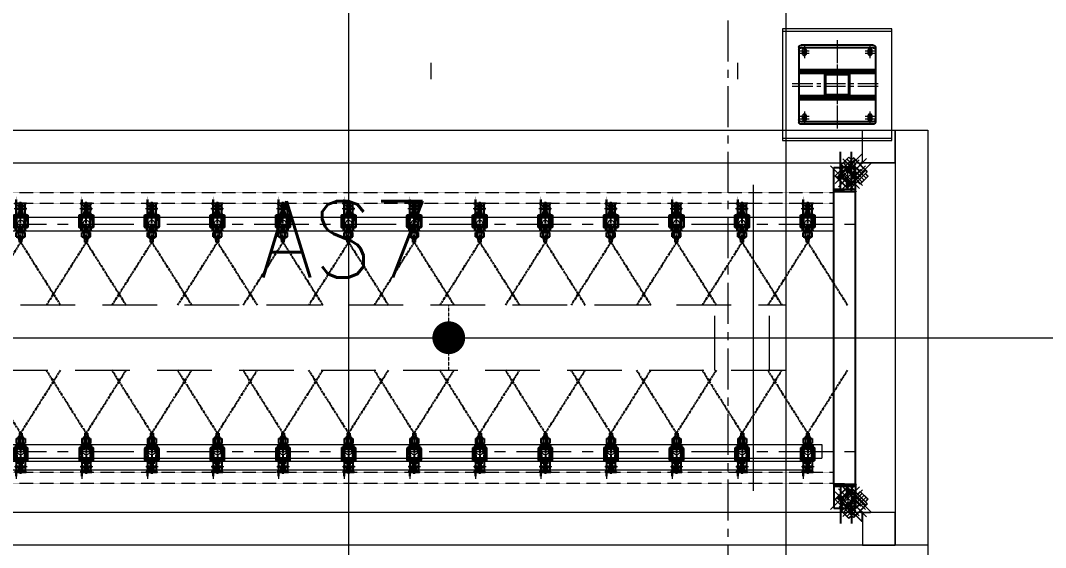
# Model space of a CAD drawing. Header units: inches. Extents: x 702888 to 852715, y 9845 to 271320.
# Drawn here: x 739328 to 744016, y 248924 to 251336 of the extents above; entities that cross this region are included whole.
import ezdxf

# ---------------------------------------------------------------- set-up
doc = ezdxf.new("R2010")
doc.units = ezdxf.units.IN
doc.header["$MEASUREMENT"] = 0
for name, pattern in [('CENTER', [2, 1.25, -0.25, 0.25, -0.25]), ('CENTER2', [1.125, 0.75, -0.125, 0.125, -0.125]), ('CENTERX2', [4, 2.5, -0.5, 0.5, -0.5]), ('DASHED2', [0.375, 0.25, -0.125]), ('DASHEDX2', [1.5, 1, -0.5]), ('HIDDEN', [9.525, 6.35, -3.175]), ('HIDDEN2', [0.1875, 0.125, -0.0625]), ('PHANTOM', [2.5, 1.25, -0.25, 0.25, -0.25, 0.25, -0.25]), ('PHANTOM2', [31.75, 15.875, -3.175, 3.175, -3.175, 3.175, -3.175])]:
    doc.linetypes.add(name, pattern=pattern)
doc.layers.get('0').update_dxf_attribs({"lineweight": 5})
for name, color, linetype in [('6nb', 230, 'Continuous'), ('Nozzle', 7, 'Continuous'), ('p5', 2, 'Continuous'), ('Riser Support', 7, 'Continuous'), ('stru pipe', 120, 'Continuous')]:
    doc.layers.add(name, color=color, linetype=linetype)
for name, color, linetype, lineweight in [('chain', 2, 'Continuous', 5), ('cl', 6, 'CENTER', 5), ('p7', 253, 'Continuous', 5)]:
    doc.layers.add(name, color=color, linetype=linetype, lineweight=lineweight)
doc.styles.add('ROMANS', font='romans.shx', dxfattribs={"width": 0.9})

# ---------------------------------------------------------------- blocks, each defined once
blk = doc.blocks.new('A$C67DF10EB')
blk.add_lwpolyline([(-44.2, -101), (-44.2, 399), (455.8, 399), (455.8, -101)], close=True)
at = {"layer": 'cl', "color": 1, "linetype": 'CENTER', "ltscale": 75}
for p, q in [((205.8, -50), (205.8, 347.9)), ((0, 149), (411.7, 149))]:
    blk.add_line(p, q, dxfattribs=at)
at = {"layer": 'cl', "color": 1, "linetype": 'CENTER', "ltscale": 100}
for p, q in [((33.7, 299), (78, 299)), ((55.8, 276.8), (55.8, 321.1)), ((333.7, 299), (378, 299)), ((355.8, 276.8), (355.8, 321.1)), ((55.8, -23.2), (55.8, 21.1)), ((355.8, -23.2), (355.8, 21.1)), ((33.7, -1), (78, -1)), ((333.7, -1), (378, -1))]:
    blk.add_line(p, q, dxfattribs=at)
at = {"layer": 'p5', "linetype": 'Continuous'}
for p, q in [((30.8, -16), (30.8, 314)), ((370.8, 324), (40.8, 324)), ((380.8, -16), (380.8, 314)), ((380.8, 211.7), (30.8, 211.7)), ((380.8, 205.7), (30.8, 205.7)), ((380.8, 92.2), (30.8, 92.2)), ((380.8, 86.2), (30.8, 86.2)), ((370.8, -26), (40.8, -26))]:
    blk.add_line(p, q, dxfattribs=at)
for points in [[(262.6, 102.2), (262.6, 195.7, 0.414214), (252.6, 205.7), (159.1, 205.7, 0.414214), (149.1, 195.7), (149.1, 102.2, 0.414214), (159.1, 92.2), (252.6, 92.2, 0.414214)], [(257.8, 102), (257.8, 195.9, 0.414214), (252.8, 200.9), (158.9, 200.9, 0.414214), (153.9, 195.9), (153.9, 102, 0.414214), (158.9, 97), (252.8, 97, 0.414214)]]:
    blk.add_lwpolyline(points, format="xyb", close=True, dxfattribs=at)
for centre in [(55.8, 299), (355.8, 299), (55.8, -1), (355.8, -1)]:
    blk.add_circle(centre, 9, dxfattribs=at)
for centre, start, end in [((40.8, 314), 90, 180), ((370.8, 314), 0, 90), ((40.8, -16), 180, 270), ((370.8, -16), 270, 0)]:
    blk.add_arc(centre, 10, start, end, dxfattribs=at)
blk = doc.blocks.new('A$C4D81176E')
at = {"layer": 'Nozzle', "color": 2, "linetype": 'PHANTOM2', "ltscale": 0.5}
for q in [(361.3, 4.7), (361.3, -359.7)]:
    blk.add_line((73, -177.5), q, dxfattribs=at)
at = {"layer": 'Nozzle', "color": 1, "linetype": 'CENTER2', "ltscale": 0.25}
blk.add_line((73, -177.5), (-46.9, -177.5), dxfattribs=at)
at = {"layer": 'Nozzle', "color": 2}
for p, q in [((-43.9, -160.2), (-44, -160.6)), ((-44, -160.6), (-44, -161)), ((-44, -194), (-44, -161)), ((-43.8, -159.8), (-43.9, -160.2)), ((-43.6, -159.4), (-43.8, -159.8)), ((-43.4, -159), (-43.6, -159.4)), ((-43.1, -158.7), (-43.4, -159)), ((-42.8, -158.4), (-43.1, -158.7)), ((-42.5, -158.1), (-42.8, -158.4)), ((-42.1, -157.9), (-42.5, -158.1)), ((-41.8, -157.7), (-42.1, -157.9)), ((-41.9, -160.5), (-42, -160.7)), ((-42, -160.7), (-42, -161)), ((-42, -194), (-42, -161)), ((-41.8, -160.3), (-41.9, -160.5)), ((-41.3, -157.6), (-41.8, -157.7)), ((-41.6, -160), (-41.8, -160.3)), ((-41.5, -159.9), (-41.6, -160)), ((-41.2, -159.7), (-41.5, -159.9)), ((-40.9, -157.5), (-41.3, -157.6)), ((-41, -159.6), (-41.2, -159.7)), ((-40.8, -159.5), (-41, -159.6)), ((-40.5, -157.5), (-40.9, -157.5)), ((-40.5, -159.5), (-40.8, -159.5)), ((17.7, -154.5), (-40.5, -157.5)), ((17.7, -156.5), (-40.5, -159.5)), ((-26.3, -156.8), (-26.3, -158.8)), ((4.2, -158.5), (4.2, -196.5)), ((16.7, -158.5), (4.2, -158.5)), ((16.9, -158.5), (16.7, -158.5)), ((17.2, -158.6), (16.9, -158.5)), ((17.4, -158.7), (17.2, -158.6)), ((17.6, -158.8), (17.4, -158.7)), ((17.8, -159), (17.6, -158.8)), ((18.1, -154.5), (17.7, -154.5)), ((17.9, -156.5), (17.7, -156.5)), ((18, -159.2), (17.8, -159)), ((18.2, -156.6), (17.9, -156.5)), ((18.1, -159.5), (18, -159.2)), ((18.5, -154.6), (18.1, -154.5)), ((18.2, -159.7), (18.1, -159.5)), ((18.4, -156.7), (18.2, -156.6)), ((18.2, -160), (18.2, -159.7)), ((18.2, -160), (18.2, -195)), ((28.2, -165), (18.2, -165)), ((18.6, -156.9), (18.4, -156.7)), ((18.9, -154.7), (18.5, -154.6)), ((18.8, -157), (18.6, -156.9)), ((18.9, -157.3), (18.8, -157)), ((19.3, -154.9), (18.9, -154.7)), ((19.1, -157.5), (18.9, -157.3)), ((19.2, -157.7), (19.1, -157.5)), ((19.2, -158), (19.2, -157.7)), ((19.2, -165), (19.2, -158)), ((19.7, -155.1), (19.3, -154.9)), ((20, -155.4), (19.7, -155.1)), ((20.3, -155.7), (20, -155.4)), ((20.5, -156), (20.3, -155.7)), ((20.8, -156.4), (20.5, -156)), ((20.9, -156.8), (20.8, -156.4)), ((21.1, -157.2), (20.9, -156.8)), ((21.2, -157.6), (21.1, -157.2)), ((21.2, -158), (21.2, -157.6)), ((21.2, -165), (21.2, -158)), ((49, -157.5), (28.2, -157.5)), ((28.2, -157.5), (28.2, -197.5)), ((49, -167.5), (28.2, -167.5)), ((49, -187.5), (28.2, -187.5)), ((49, -157.5), (49, -197.5)), ((49.6, -162.9), (49, -162.7)), ((50.3, -163), (49.6, -162.9)), ((50.9, -163.3), (50.3, -163)), ((51.5, -163.6), (50.9, -163.3)), ((52.1, -164), (51.5, -163.6)), ((52.6, -164.3), (52.1, -164)), ((53.2, -164.8), (52.6, -164.3)), ((53.7, -165.2), (53.2, -164.8)), ((54.1, -165.8), (53.7, -165.2)), ((54.5, -166.3), (54.1, -165.8)), ((54.9, -166.9), (54.5, -166.3)), ((55.2, -167.5), (54.9, -166.9)), ((55.5, -168.1), (55.2, -167.5)), ((55.2, -187.6), (55.4, -187)), ((55.4, -187), (55.6, -186.3)), ((55.6, -168.7), (55.5, -168.1)), ((55.8, -169.4), (55.6, -168.7)), ((55.6, -186.3), (55.8, -185.7)), ((56, -170.1), (55.8, -169.4)), ((55.8, -185.7), (55.9, -185)), ((55.9, -185), (56, -184.3)), ((56, -170.8), (56, -170.1)), ((56, -170.8), (56, -184.3)), ((63, -170.8), (56, -170.8)), ((63, -184.4), (56, -184.3)), ((63, -170.8), (63, -171.7)), ((73, -171.7), (63, -171.7)), ((73, -183.5), (63, -183.4)), ((63, -183.4), (63, -184.4)), ((68.7, -177.5), (73, -174.8)), ((68.7, -177.5), (73, -180.3)), ((73, -171.7), (73, -174.8)), ((73, -180.3), (73, -183.5)), ((-44, -194), (-44, -194.4)), ((-44, -194.4), (-43.9, -194.9)), ((-43.9, -194.9), (-43.8, -195.3)), ((-43.8, -195.3), (-43.6, -195.7)), ((-43.6, -195.7), (-43.4, -196)), ((-43.4, -196), (-43.1, -196.3)), ((-43.1, -196.3), (-42.8, -196.6)), ((-42.8, -196.6), (-42.5, -196.9)), ((-42.5, -196.9), (-42.1, -197.1)), ((-42.1, -197.1), (-41.8, -197.3)), ((-42, -194), (-42, -194.3)), ((-42, -194.3), (-41.9, -194.5)), ((-41.9, -194.5), (-41.8, -194.8)), ((-41.8, -194.8), (-41.6, -195)), ((-41.8, -197.3), (-41.3, -197.4)), ((-41.6, -195), (-41.5, -195.2)), ((-41.5, -195.2), (-41.2, -195.3)), ((-41.3, -197.4), (-40.9, -197.5)), ((-41.2, -195.3), (-41, -195.5)), ((-41, -195.5), (-40.8, -195.5)), ((-40.9, -197.5), (-40.5, -197.5)), ((-40.8, -195.5), (-40.5, -195.5)), ((17.7, -198.5), (-40.5, -195.5)), ((17.7, -200.5), (-40.5, -197.5)), ((-26.3, -196.2), (-26.3, -198.3)), ((16.7, -196.5), (4.2, -196.5)), ((16.7, -196.5), (16.9, -196.5)), ((16.7, -196.5), (16.9, -196.5)), ((16.9, -196.5), (17.2, -196.4)), ((16.9, -196.5), (17.2, -196.4)), ((17.2, -196.4), (17.4, -196.3)), ((17.2, -196.4), (17.4, -196.3)), ((17.4, -196.3), (17.6, -196.2)), ((17.4, -196.3), (17.6, -196.2)), ((17.6, -196.2), (17.8, -196)), ((17.6, -196.2), (17.8, -196)), ((17.7, -198.5), (17.9, -198.5)), ((17.7, -200.5), (18.1, -200.5)), ((17.8, -196), (18, -195.8)), ((17.8, -196), (18, -195.8)), ((17.9, -198.5), (18.2, -198.5)), ((18, -195.8), (18.1, -195.5)), ((18, -195.8), (18.1, -195.5)), ((18.1, -195.5), (18.2, -195.3)), ((18.1, -195.5), (18.2, -195.3)), ((18.1, -200.5), (18.5, -200.4)), ((28.2, -190), (18.2, -190)), ((18.2, -195.3), (18.2, -195)), ((18.2, -195.3), (18.2, -195)), ((18.2, -198.5), (18.4, -198.3)), ((18.4, -198.3), (18.6, -198.2)), ((18.5, -200.4), (18.9, -200.3)), ((18.6, -198.2), (18.8, -198)), ((18.8, -198), (18.9, -197.8)), ((18.9, -197.8), (19.1, -197.5)), ((18.9, -200.3), (19.3, -200.1)), ((19.1, -197.5), (19.2, -197.3)), ((19.2, -190), (19.2, -197)), ((19.2, -197.3), (19.2, -197)), ((19.3, -200.1), (19.7, -199.9)), ((19.7, -199.9), (20, -199.6)), ((20, -199.6), (20.3, -199.3)), ((20.3, -199.3), (20.5, -199)), ((20.5, -199), (20.8, -198.7)), ((20.8, -198.7), (20.9, -198.3)), ((20.9, -198.3), (21.1, -197.9)), ((21.1, -197.9), (21.2, -197.4)), ((21.2, -190), (21.2, -197)), ((21.2, -197.4), (21.2, -197)), ((49, -197.5), (28.2, -197.5)), ((49, -192.3), (49.6, -192.2)), ((49.6, -192.2), (50.3, -192)), ((50.3, -192), (50.9, -191.7)), ((50.9, -191.7), (51.5, -191.4)), ((51.5, -191.4), (52.1, -191.1)), ((52.1, -191.1), (52.6, -190.7)), ((52.6, -190.7), (53.2, -190.3)), ((53.2, -190.3), (53.7, -189.8)), ((53.7, -189.8), (54.1, -189.3)), ((54.1, -189.3), (54.5, -188.7)), ((54.5, -188.7), (54.9, -188.2)), ((54.9, -188.2), (55.2, -187.6))]:
    blk.add_line(p, q, dxfattribs=at)
at = {"layer": 'Nozzle', "color": 8, "linetype": 'HIDDEN'}
for p, q in [((8.2, -170.5), (8.2, -184.5)), ((18.2, -170.5), (8.2, -170.5)), ((18.2, -184.5), (8.2, -184.5))]:
    blk.add_line(p, q, dxfattribs=at)
blk = doc.blocks.new('*U54')
at = {"layer": 'chain', "color": 7, "linetype": 'Continuous'}
blk.add_line((-20, -152.9, 0), (-20, -215, 0), dxfattribs=at)
at = {"layer": 'chain', "color": 5, "linetype": 'DASHEDX2'}
blk.add_line((-20, -238.1, 0), (-20, -248.1, 0), dxfattribs=at)
at = {"layer": 'chain', "color": 7, "linetype": 'Continuous'}
blk.add_circle((0, -123, 0), 16.1, dxfattribs=at)
at = {"layer": 'Riser Support', "color": 1, "linetype": 'CENTER2'}
blk.add_line((0, -139.1, 0), (0, -224.7, 0), dxfattribs=at)
at = {"layer": 'Riser Support', "color": 11}
for p, q in [((-25, -152.9, 0), (-25, -167.9, 0)), ((-25, -152.9, 0), (25, -152.9, 0)), ((-25, -160.9, 0), (25, -160.9, 0)), ((-25, -167.9, 0), (25, -167.9, 0)), ((-20, -167.9, 0), (-20, -190.9, 0)), ((-10, -152.9, 0), (-10, -180.9, 0)), ((-10, -180.9, 0), (-10, -173.7, 0)), ((-10, -180.9, 0), (10, -180.9, 0)), ((10, -180.9, 0), (-10, -180.9, 0)), ((-7.5, -172.9, 0), (7.5, -172.9, 0)), ((-5, -180.9, 0), (-5, -173.7, 0)), ((-4, -195.9, 0), (-4, -180.9, 0)), ((-4, -185.9, 0), (-4, -220.9, 0)), ((4, -195.9, 0), (4, -180.9, 0)), ((4, -185.9, 0), (4, -220.9, 0)), ((5, -173.7, 0), (5, -180.9, 0)), ((10, -152.9, 0), (10, -180.9, 0)), ((10, -173.7, 0), (10, -180.9, 0)), ((20, -167.9, 0), (20, -190.9, 0)), ((25, -152.9, 0), (25, -167.9, 0)), ((-25, -190.9, 0), (-25, -195.9, 0)), ((-25, -190.9, 0), (25, -190.9, 0)), ((-25, -195.9, 0), (25, -195.9, 0)), ((-10, -201.9, 0), (-10, -209.2, 0)), ((10, -201.9, 0), (-10, -201.9, 0)), ((-7.5, -209.9, 0), (7.5, -209.9, 0)), ((-5, -189, 0), (-5, -209.2, 0)), ((-4, -220.9, 0), (4, -220.9, 0)), ((5, -209.2, 0), (5, -189, 0)), ((10, -209.2, 0), (10, -201.9, 0)), ((25, -190.9, 0), (25, -195.9, 0))]:
    blk.add_line(p, q, dxfattribs=at)
at = {"layer": 'Riser Support', "color": 11, "linetype": 'HIDDEN'}
for p, q in [((-5, -180.9, 0), (-5, -195.9, 0)), ((5, -180.9, 0), (5, -195.9, 0))]:
    blk.add_line(p, q, dxfattribs=at)
at = {"layer": 'Riser Support'}
for p, q in [((20, -152.9, 0), (20, -215, 0)), ((-20, -195.9, 0), (-20, -235.9, 0)), ((-20, -195.9, 0), (20, -195.9, 0)), ((-20, -235.9, 0), (-20, -205.9, 0)), ((-4, -211.9, 0), (-4, -205.9, 0)), ((4, -211.9, 0), (4, -205.9, 0))]:
    blk.add_line(p, q, dxfattribs=at)
at = {"layer": 'Riser Support', "color": 1, "linetype": 'CENTER2', "ltscale": 200}
blk.add_line((0, -223.9, 0), (0, -193.9, 0), dxfattribs=at)
at = {"layer": 'Riser Support', "elevation": 0}
for points in [[(25, -165.9), (28.5, -165.9, 0.414214), (33, -161.4), (33, -110.4, 0.414214), (28.5, -105.9), (-28.5, -105.9, 0.414214), (-33, -110.4), (-33, -161.4, 0.414214), (-28.5, -165.9), (-25, -165.9)], [(25, -162.9), (28.5, -162.9, 0.414214), (30, -161.4), (30, -110.4, 0.414214), (28.5, -108.9), (-28.5, -108.9, 0.414214), (-30, -110.4), (-30, -161.4, 0.414214), (-28.5, -162.9), (-25, -162.9)]]:
    blk.add_lwpolyline(points, format="xyb", dxfattribs=at)
at = {"layer": 'Riser Support', "linetype": 'HIDDEN2', "ltscale": 0.75, "elevation": 0}
for points in [[(25, -165.9), (28.5, -165.9, 0.414214), (33, -161.4), (18, -115.4, 0.414214), (13.5, -110.9), (-13.5, -110.9, 0.414214), (-18, -115.4), (-33, -161.4, 0.414214), (-28.5, -165.9), (-25, -165.9)], [(25, -162.9), (28.5, -162.9, 0.414214), (30, -161.4), (15, -115.4, 0.414214), (13.5, -113.9), (-13.5, -113.9, 0.414214), (-15, -115.4), (-30, -161.4, 0.414214), (-28.5, -162.9), (-25, -162.9)]]:
    blk.add_lwpolyline(points, format="xyb", dxfattribs=at)
at = {"layer": 'Riser Support', "elevation": 0}
blk.add_lwpolyline([(25, -215), (-25, -215), (-25, -218), (25, -218), (25, -215)], dxfattribs=at)
at = {"layer": 'Riser Support', "color": 11}
for centre, radius, start, end in [((-7.5, -177.4, 0), 4.44, 55.6903, 124.3097), ((0, -189.5, 0), 16.6, 72.4519, 107.5481), ((7.5, -177.4, 0), 4.44, 55.6903, 124.3097), ((-7.5, -205.5, 0), 4.44, 235.6903, 304.3097), ((0, -193.4, 0), 16.6, 252.4519, 287.5481), ((7.5, -205.5, 0), 4.44, 235.6903, 304.3097)]:
    blk.add_arc(centre, radius, start, end, dxfattribs=at)
at = {"color": 0, "linetype": 'ByBlock', "lineweight": -2, "extrusion": (0, 0, -1), "xscale": -1, "zscale": -1, "rotation": 270}
blk.add_blockref('A$C4D81176E', (177.5, -113.2, 0), dxfattribs=at)
blk = doc.blocks.new('*U49')
at = {"layer": 'chain', "color": 0, "linetype": 'ByBlock', "lineweight": -2, "transparency": 16777216}
for p in [(10200, 0), (10500, 0), (10800, 0), (11100, 0), (11400, 0), (11700, 0), (12000, 0), (12300, 0), (12600, 0), (12900, 0), (13200, 0), (13500, 0), (13800, 0)]:
    blk.add_blockref('*U54', p, dxfattribs=at)
blk = doc.blocks.new('*U73')
at = {"layer": 'chain', "color": 7, "linetype": 'Continuous'}
blk.add_line((-20, -152.9, 0), (-20, -215, 0), dxfattribs=at)
at = {"layer": 'chain', "color": 5, "linetype": 'DASHEDX2'}
blk.add_line((-20, -238.1, 0), (-20, -248.1, 0), dxfattribs=at)
at = {"layer": 'chain', "color": 7, "linetype": 'Continuous'}
blk.add_circle((0, -123, 0), 16.1, dxfattribs=at)
at = {"layer": 'Riser Support', "color": 1, "linetype": 'CENTER2'}
blk.add_line((0, -139.1, 0), (0, -224.7, 0), dxfattribs=at)
at = {"layer": 'Riser Support', "color": 11}
for p, q in [((-25, -152.9, 0), (-25, -167.9, 0)), ((-25, -152.9, 0), (25, -152.9, 0)), ((-25, -160.9, 0), (25, -160.9, 0)), ((-25, -167.9, 0), (25, -167.9, 0)), ((-20, -167.9, 0), (-20, -190.9, 0)), ((-10, -152.9, 0), (-10, -180.9, 0)), ((-10, -180.9, 0), (-10, -173.7, 0)), ((-10, -180.9, 0), (10, -180.9, 0)), ((10, -180.9, 0), (-10, -180.9, 0)), ((-7.5, -172.9, 0), (7.5, -172.9, 0)), ((-5, -180.9, 0), (-5, -173.7, 0)), ((-4, -195.9, 0), (-4, -180.9, 0)), ((-4, -185.9, 0), (-4, -220.9, 0)), ((4, -195.9, 0), (4, -180.9, 0)), ((4, -185.9, 0), (4, -220.9, 0)), ((5, -173.7, 0), (5, -180.9, 0)), ((10, -152.9, 0), (10, -180.9, 0)), ((10, -173.7, 0), (10, -180.9, 0)), ((20, -167.9, 0), (20, -190.9, 0)), ((25, -152.9, 0), (25, -167.9, 0)), ((-25, -190.9, 0), (-25, -195.9, 0)), ((-25, -190.9, 0), (25, -190.9, 0)), ((-25, -195.9, 0), (25, -195.9, 0)), ((-10, -201.9, 0), (-10, -209.2, 0)), ((10, -201.9, 0), (-10, -201.9, 0)), ((-7.5, -209.9, 0), (7.5, -209.9, 0)), ((-5, -189, 0), (-5, -209.2, 0)), ((-4, -220.9, 0), (4, -220.9, 0)), ((5, -209.2, 0), (5, -189, 0)), ((10, -209.2, 0), (10, -201.9, 0)), ((25, -190.9, 0), (25, -195.9, 0))]:
    blk.add_line(p, q, dxfattribs=at)
at = {"layer": 'Riser Support', "color": 11, "linetype": 'HIDDEN'}
for p, q in [((-5, -180.9, 0), (-5, -195.9, 0)), ((5, -180.9, 0), (5, -195.9, 0))]:
    blk.add_line(p, q, dxfattribs=at)
at = {"layer": 'Riser Support'}
for p, q in [((20, -152.9, 0), (20, -215, 0)), ((-20, -195.9, 0), (-20, -235.9, 0)), ((-20, -195.9, 0), (20, -195.9, 0)), ((-20, -235.9, 0), (-20, -205.9, 0)), ((-4, -211.9, 0), (-4, -205.9, 0)), ((4, -211.9, 0), (4, -205.9, 0))]:
    blk.add_line(p, q, dxfattribs=at)
at = {"layer": 'Riser Support', "color": 1, "linetype": 'CENTER2', "ltscale": 200}
blk.add_line((0, -223.9, 0), (0, -193.9, 0), dxfattribs=at)
at = {"layer": 'Riser Support', "elevation": 0}
for points in [[(25, -165.9), (28.5, -165.9, 0.414214), (33, -161.4), (33, -110.4, 0.414214), (28.5, -105.9), (-28.5, -105.9, 0.414214), (-33, -110.4), (-33, -161.4, 0.414214), (-28.5, -165.9), (-25, -165.9)], [(25, -162.9), (28.5, -162.9, 0.414214), (30, -161.4), (30, -110.4, 0.414214), (28.5, -108.9), (-28.5, -108.9, 0.414214), (-30, -110.4), (-30, -161.4, 0.414214), (-28.5, -162.9), (-25, -162.9)]]:
    blk.add_lwpolyline(points, format="xyb", dxfattribs=at)
at = {"layer": 'Riser Support', "linetype": 'HIDDEN2', "ltscale": 0.75, "elevation": 0}
for points in [[(25, -165.9), (28.5, -165.9, 0.414214), (33, -161.4), (18, -115.4, 0.414214), (13.5, -110.9), (-13.5, -110.9, 0.414214), (-18, -115.4), (-33, -161.4, 0.414214), (-28.5, -165.9), (-25, -165.9)], [(25, -162.9), (28.5, -162.9, 0.414214), (30, -161.4), (15, -115.4, 0.414214), (13.5, -113.9), (-13.5, -113.9, 0.414214), (-15, -115.4), (-30, -161.4, 0.414214), (-28.5, -162.9), (-25, -162.9)]]:
    blk.add_lwpolyline(points, format="xyb", dxfattribs=at)
at = {"layer": 'Riser Support', "elevation": 0}
blk.add_lwpolyline([(25, -215), (-25, -215), (-25, -218), (25, -218), (25, -215)], dxfattribs=at)
at = {"layer": 'Riser Support', "color": 11}
for centre, radius, start, end in [((-7.5, -177.4, 0), 4.44, 55.6903, 124.3097), ((0, -189.5, 0), 16.6, 72.4519, 107.5481), ((7.5, -177.4, 0), 4.44, 55.6903, 124.3097), ((-7.5, -205.5, 0), 4.44, 235.6903, 304.3097), ((0, -193.4, 0), 16.6, 252.4519, 287.5481), ((7.5, -205.5, 0), 4.44, 235.6903, 304.3097)]:
    blk.add_arc(centre, radius, start, end, dxfattribs=at)
at = {"color": 0, "linetype": 'ByBlock', "lineweight": -2, "extrusion": (0, 0, -1), "xscale": -1, "zscale": -1, "rotation": 270}
blk.add_blockref('A$C4D81176E', (177.5, -113.2, 0), dxfattribs=at)
blk = doc.blocks.new('*U63')
at = {"layer": 'chain', "color": 0, "linetype": 'ByBlock', "lineweight": -2, "transparency": 16777216}
for p in [(10500, 0), (10800, 0), (11100, 0), (11400, 0), (11700, 0), (12000, 0), (12300, 0), (12600, 0), (12900, 0), (13200, 0), (13500, 0), (13800, 0)]:
    blk.add_blockref('*U73', p, dxfattribs=at)
blk = doc.blocks.new('*U74')
at = {"layer": 'chain', "color": 7, "linetype": 'Continuous'}
blk.add_line((-20, -152.9, 0), (-20, -215, 0), dxfattribs=at)
at = {"layer": 'chain', "color": 5, "linetype": 'DASHEDX2'}
blk.add_line((-20, -238.1, 0), (-20, -248.1, 0), dxfattribs=at)
at = {"layer": 'chain', "color": 7, "linetype": 'Continuous'}
blk.add_circle((0, -123, 0), 16.1, dxfattribs=at)
at = {"layer": 'Riser Support', "color": 1, "linetype": 'CENTER2'}
blk.add_line((0, -139.1, 0), (0, -224.7, 0), dxfattribs=at)
at = {"layer": 'Riser Support', "color": 11}
for p, q in [((-25, -152.9, 0), (-25, -167.9, 0)), ((-25, -152.9, 0), (25, -152.9, 0)), ((-25, -160.9, 0), (25, -160.9, 0)), ((-25, -167.9, 0), (25, -167.9, 0)), ((-20, -167.9, 0), (-20, -190.9, 0)), ((-10, -152.9, 0), (-10, -180.9, 0)), ((-10, -180.9, 0), (-10, -173.7, 0)), ((-10, -180.9, 0), (10, -180.9, 0)), ((10, -180.9, 0), (-10, -180.9, 0)), ((-7.5, -172.9, 0), (7.5, -172.9, 0)), ((-5, -180.9, 0), (-5, -173.7, 0)), ((-4, -195.9, 0), (-4, -180.9, 0)), ((-4, -185.9, 0), (-4, -220.9, 0)), ((4, -195.9, 0), (4, -180.9, 0)), ((4, -185.9, 0), (4, -220.9, 0)), ((5, -173.7, 0), (5, -180.9, 0)), ((10, -152.9, 0), (10, -180.9, 0)), ((10, -173.7, 0), (10, -180.9, 0)), ((20, -167.9, 0), (20, -190.9, 0)), ((25, -152.9, 0), (25, -167.9, 0)), ((-25, -190.9, 0), (-25, -195.9, 0)), ((-25, -190.9, 0), (25, -190.9, 0)), ((-25, -195.9, 0), (25, -195.9, 0)), ((-10, -201.9, 0), (-10, -209.2, 0)), ((10, -201.9, 0), (-10, -201.9, 0)), ((-7.5, -209.9, 0), (7.5, -209.9, 0)), ((-5, -189, 0), (-5, -209.2, 0)), ((-4, -220.9, 0), (4, -220.9, 0)), ((5, -209.2, 0), (5, -189, 0)), ((10, -209.2, 0), (10, -201.9, 0)), ((25, -190.9, 0), (25, -195.9, 0))]:
    blk.add_line(p, q, dxfattribs=at)
at = {"layer": 'Riser Support', "color": 11, "linetype": 'HIDDEN'}
for p, q in [((-5, -180.9, 0), (-5, -195.9, 0)), ((5, -180.9, 0), (5, -195.9, 0))]:
    blk.add_line(p, q, dxfattribs=at)
at = {"layer": 'Riser Support'}
for p, q in [((20, -152.9, 0), (20, -215, 0)), ((-20, -195.9, 0), (-20, -235.9, 0)), ((-20, -195.9, 0), (20, -195.9, 0)), ((-20, -235.9, 0), (-20, -205.9, 0)), ((-4, -211.9, 0), (-4, -205.9, 0)), ((4, -211.9, 0), (4, -205.9, 0))]:
    blk.add_line(p, q, dxfattribs=at)
at = {"layer": 'Riser Support', "color": 1, "linetype": 'CENTER2', "ltscale": 200}
blk.add_line((0, -223.9, 0), (0, -193.9, 0), dxfattribs=at)
at = {"layer": 'Riser Support', "elevation": 0}
for points in [[(25, -165.9), (28.5, -165.9, 0.414214), (33, -161.4), (33, -110.4, 0.414214), (28.5, -105.9), (-28.5, -105.9, 0.414214), (-33, -110.4), (-33, -161.4, 0.414214), (-28.5, -165.9), (-25, -165.9)], [(25, -162.9), (28.5, -162.9, 0.414214), (30, -161.4), (30, -110.4, 0.414214), (28.5, -108.9), (-28.5, -108.9, 0.414214), (-30, -110.4), (-30, -161.4, 0.414214), (-28.5, -162.9), (-25, -162.9)]]:
    blk.add_lwpolyline(points, format="xyb", dxfattribs=at)
at = {"layer": 'Riser Support', "linetype": 'HIDDEN2', "ltscale": 0.75, "elevation": 0}
for points in [[(25, -165.9), (28.5, -165.9, 0.414214), (33, -161.4), (18, -115.4, 0.414214), (13.5, -110.9), (-13.5, -110.9, 0.414214), (-18, -115.4), (-33, -161.4, 0.414214), (-28.5, -165.9), (-25, -165.9)], [(25, -162.9), (28.5, -162.9, 0.414214), (30, -161.4), (15, -115.4, 0.414214), (13.5, -113.9), (-13.5, -113.9, 0.414214), (-15, -115.4), (-30, -161.4, 0.414214), (-28.5, -162.9), (-25, -162.9)]]:
    blk.add_lwpolyline(points, format="xyb", dxfattribs=at)
at = {"layer": 'Riser Support', "elevation": 0}
blk.add_lwpolyline([(25, -215), (-25, -215), (-25, -218), (25, -218), (25, -215)], dxfattribs=at)
at = {"layer": 'Riser Support', "color": 11}
for centre, radius, start, end in [((-7.5, -177.4, 0), 4.44, 55.6903, 124.3097), ((0, -189.5, 0), 16.6, 72.4519, 107.5481), ((7.5, -177.4, 0), 4.44, 55.6903, 124.3097), ((-7.5, -205.5, 0), 4.44, 235.6903, 304.3097), ((0, -193.4, 0), 16.6, 252.4519, 287.5481), ((7.5, -205.5, 0), 4.44, 235.6903, 304.3097)]:
    blk.add_arc(centre, radius, start, end, dxfattribs=at)
at = {"color": 0, "linetype": 'ByBlock', "lineweight": -2, "extrusion": (0, 0, -1), "xscale": -1, "zscale": -1, "rotation": 270}
blk.add_blockref('A$C4D81176E', (177.5, -113.2, 0), dxfattribs=at)
blk = doc.blocks.new('*U56')
at = {"layer": 'chain', "color": 0, "linetype": 'ByBlock', "lineweight": -2, "transparency": 16777216}
for p in [(10200, 0), (10500, 0), (10800, 0), (11100, 0), (11400, 0), (11700, 0), (12000, 0), (12300, 0), (12600, 0), (12900, 0), (13200, 0), (13500, 0), (13800, 0)]:
    blk.add_blockref('*U74', p, dxfattribs=at)
blk = doc.blocks.new('*U59')
at = {"layer": 'chain', "color": 7, "linetype": 'Continuous'}
blk.add_line((-20, -152.9, 0), (-20, -215, 0), dxfattribs=at)
at = {"layer": 'chain', "color": 5, "linetype": 'DASHEDX2'}
blk.add_line((-20, -238.1, 0), (-20, -248.1, 0), dxfattribs=at)
at = {"layer": 'chain', "color": 7, "linetype": 'Continuous'}
blk.add_circle((0, -123, 0), 16.1, dxfattribs=at)
at = {"layer": 'Riser Support', "color": 1, "linetype": 'CENTER2'}
blk.add_line((0, -139.1, 0), (0, -224.7, 0), dxfattribs=at)
at = {"layer": 'Riser Support', "color": 11}
for p, q in [((-25, -152.9, 0), (-25, -167.9, 0)), ((-25, -152.9, 0), (25, -152.9, 0)), ((-25, -160.9, 0), (25, -160.9, 0)), ((-25, -167.9, 0), (25, -167.9, 0)), ((-20, -167.9, 0), (-20, -190.9, 0)), ((-10, -152.9, 0), (-10, -180.9, 0)), ((-10, -180.9, 0), (-10, -173.7, 0)), ((-10, -180.9, 0), (10, -180.9, 0)), ((10, -180.9, 0), (-10, -180.9, 0)), ((-7.5, -172.9, 0), (7.5, -172.9, 0)), ((-5, -180.9, 0), (-5, -173.7, 0)), ((-4, -195.9, 0), (-4, -180.9, 0)), ((-4, -185.9, 0), (-4, -220.9, 0)), ((4, -195.9, 0), (4, -180.9, 0)), ((4, -185.9, 0), (4, -220.9, 0)), ((5, -173.7, 0), (5, -180.9, 0)), ((10, -152.9, 0), (10, -180.9, 0)), ((10, -173.7, 0), (10, -180.9, 0)), ((20, -167.9, 0), (20, -190.9, 0)), ((25, -152.9, 0), (25, -167.9, 0)), ((-25, -190.9, 0), (-25, -195.9, 0)), ((-25, -190.9, 0), (25, -190.9, 0)), ((-25, -195.9, 0), (25, -195.9, 0)), ((-10, -201.9, 0), (-10, -209.2, 0)), ((10, -201.9, 0), (-10, -201.9, 0)), ((-7.5, -209.9, 0), (7.5, -209.9, 0)), ((-5, -189, 0), (-5, -209.2, 0)), ((-4, -220.9, 0), (4, -220.9, 0)), ((5, -209.2, 0), (5, -189, 0)), ((10, -209.2, 0), (10, -201.9, 0)), ((25, -190.9, 0), (25, -195.9, 0))]:
    blk.add_line(p, q, dxfattribs=at)
at = {"layer": 'Riser Support', "color": 11, "linetype": 'HIDDEN'}
for p, q in [((-5, -180.9, 0), (-5, -195.9, 0)), ((5, -180.9, 0), (5, -195.9, 0))]:
    blk.add_line(p, q, dxfattribs=at)
at = {"layer": 'Riser Support'}
for p, q in [((20, -152.9, 0), (20, -215, 0)), ((-20, -195.9, 0), (-20, -235.9, 0)), ((-20, -195.9, 0), (20, -195.9, 0)), ((-20, -235.9, 0), (-20, -205.9, 0)), ((-4, -211.9, 0), (-4, -205.9, 0)), ((4, -211.9, 0), (4, -205.9, 0))]:
    blk.add_line(p, q, dxfattribs=at)
at = {"layer": 'Riser Support', "color": 1, "linetype": 'CENTER2', "ltscale": 200}
blk.add_line((0, -223.9, 0), (0, -193.9, 0), dxfattribs=at)
at = {"layer": 'Riser Support', "elevation": 0}
for points in [[(25, -165.9), (28.5, -165.9, 0.414214), (33, -161.4), (33, -110.4, 0.414214), (28.5, -105.9), (-28.5, -105.9, 0.414214), (-33, -110.4), (-33, -161.4, 0.414214), (-28.5, -165.9), (-25, -165.9)], [(25, -162.9), (28.5, -162.9, 0.414214), (30, -161.4), (30, -110.4, 0.414214), (28.5, -108.9), (-28.5, -108.9, 0.414214), (-30, -110.4), (-30, -161.4, 0.414214), (-28.5, -162.9), (-25, -162.9)]]:
    blk.add_lwpolyline(points, format="xyb", dxfattribs=at)
at = {"layer": 'Riser Support', "linetype": 'HIDDEN2', "ltscale": 0.75, "elevation": 0}
for points in [[(25, -165.9), (28.5, -165.9, 0.414214), (33, -161.4), (18, -115.4, 0.414214), (13.5, -110.9), (-13.5, -110.9, 0.414214), (-18, -115.4), (-33, -161.4, 0.414214), (-28.5, -165.9), (-25, -165.9)], [(25, -162.9), (28.5, -162.9, 0.414214), (30, -161.4), (15, -115.4, 0.414214), (13.5, -113.9), (-13.5, -113.9, 0.414214), (-15, -115.4), (-30, -161.4, 0.414214), (-28.5, -162.9), (-25, -162.9)]]:
    blk.add_lwpolyline(points, format="xyb", dxfattribs=at)
at = {"layer": 'Riser Support', "elevation": 0}
blk.add_lwpolyline([(25, -215), (-25, -215), (-25, -218), (25, -218), (25, -215)], dxfattribs=at)
at = {"layer": 'Riser Support', "color": 11}
for centre, radius, start, end in [((-7.5, -177.4, 0), 4.44, 55.6903, 124.3097), ((0, -189.5, 0), 16.6, 72.4519, 107.5481), ((7.5, -177.4, 0), 4.44, 55.6903, 124.3097), ((-7.5, -205.5, 0), 4.44, 235.6903, 304.3097), ((0, -193.4, 0), 16.6, 252.4519, 287.5481), ((7.5, -205.5, 0), 4.44, 235.6903, 304.3097)]:
    blk.add_arc(centre, radius, start, end, dxfattribs=at)
at = {"color": 0, "linetype": 'ByBlock', "lineweight": -2, "extrusion": (0, 0, -1), "xscale": -1, "zscale": -1, "rotation": 270}
blk.add_blockref('A$C4D81176E', (177.5, -113.2, 0), dxfattribs=at)
blk = doc.blocks.new('*U58')
at = {"layer": 'chain', "color": 0, "linetype": 'ByBlock', "lineweight": -2, "transparency": 16777216}
for p in [(10500, 0), (10800, 0), (11100, 0), (11400, 0), (11700, 0), (12000, 0), (12300, 0), (12600, 0), (12900, 0), (13200, 0), (13500, 0), (13800, 0)]:
    blk.add_blockref('*U59', p, dxfattribs=at)
blk = doc.blocks.new('A$C76b9bb42')
at = {"color": 161}
for p, q in [((29581.7667, 16121.1232), (29581.7667, 16196.1232)), ((30981.7667, 16196.1232), (30981.7667, 16121.1232))]:
    blk.add_line(p, q, dxfattribs=at)
for p, q in [((15028.5667, 15888.6232), (31853.5667, 15888.6232)), ((31853.5667, 15888.6232), (31853.5667, 13988.6232)), ((31203.5667, 15788.6232), (31203.5667, 14088.6232)), ((15178.5667, 15738.6232), (31703.5667, 15738.6232)), ((31703.5667, 15738.6232), (31703.5667, 14138.6232)), ((31053.5667, 15638.6232), (31053.5667, 14238.6232)), ((31703.5667, 14138.6232), (15178.5667, 14138.6232)), ((31853.5667, 13988.6232), (15028.5667, 13988.6232))]:
    blk.add_line(p, q)
at = {"color": 3}
for p, q in [((31553.5667, 15888.6232), (31703.5667, 15888.6232)), ((31553.5667, 15738.6232), (31553.5667, 15888.6232)), ((31703.5667, 15888.6232), (31703.5667, 15738.6232)), ((31512.6116, 15761.9029), (31429.5265, 15678.8178)), ((31519.6826, 15754.8318), (31436.5976, 15671.7468)), ((31553.9088, 15781.0482), (31439.863, 15668.8272)), ((31442.2669, 15670.3201), (31551.1614, 15779.2145)), ((31513.0823, 15761.9438), (31450.7135, 15700.573)), ((31491.7644, 15765.0724), (31456.4091, 15729.717)), ((31492.2614, 15765.2814), (31456.622, 15730.2123)), ((31520.0961, 15754.816), (31457.7273, 15693.4451)), ((31463.4801, 15649.1069), (31572.3746, 15758.0013)), ((31502.005, 15737.1541), (31482.9256, 15756.2336)), ((31570.3228, 15668.1286), (31483.3515, 15756.5141)), ((31503.7727, 15753.064), (31491.7644, 15765.0724)), ((31504.1725, 15753.1766), (31492.2614, 15765.2814)), ((31519.6826, 15754.8318), (31512.6116, 15761.9029)), ((31520.0961, 15754.816), (31513.0823, 15761.9438)), ((31553.2827, 15777.0932), (31551.1614, 15779.2145)), ((31553.2827, 15777.0932), (31553.2827, 15743.1521)), ((31468.4174, 15717.7087), (31456.4091, 15729.717)), ((31468.5332, 15718.1075), (31456.622, 15730.2123)), ((31466.6496, 15701.7988), (31459.5785, 15708.8699)), ((31466.6371, 15702.2124), (31459.6233, 15709.3402)), ((31484.3273, 15719.4765), (31465.2479, 15738.5559)), ((31552.5032, 15650.5941), (31465.5319, 15738.9796)), ((31561.413, 15659.3614), (31474.4417, 15747.7468)), ((31480.0971, 15708.1503), (31489.9966, 15698.2508)), ((31595.9917, 15738.281), (31481.9459, 15626.06)), ((31553.5667, 15738.6232), (31482.288, 15668.485)), ((31553.2827, 15738.9094), (31482.572, 15668.1988)), ((31484.6933, 15627.8937), (31593.5878, 15736.7881)), ((31489.9966, 15698.2508), (31523.2307, 15731.4848)), ((31493.1786, 15728.3028), (31490.0673, 15731.4141)), ((31493.379, 15728.5016), (31490.2929, 15731.6379)), ((31512.6241, 15675.6234), (31545.8581, 15708.8574)), ((31513.3312, 15741.3843), (31523.2307, 15731.4848)), ((31517.5738, 15725.828), (31540.2012, 15703.2005)), ((31545.8581, 15708.8574), (31555.7576, 15698.9579)), ((31703.5667, 15738.6232), (31553.5667, 15738.6232)), ((31553.9898, 15735.3739), (31557.5253, 15738.9094)), ((31557.5253, 15738.9094), (31591.4665, 15738.9094)), ((31591.4665, 15738.9094), (31593.5878, 15736.7881)), ((31482.288, 15668.485), (31439.863, 15668.8272)), ((31444.3882, 15668.1988), (31442.2669, 15670.3201)), ((31478.3294, 15668.1988), (31444.3882, 15668.1988)), ((31478.3294, 15668.1988), (31481.8649, 15671.7343)), ((31481.9459, 15626.06), (31482.288, 15668.485)), ((31482.572, 15663.9561), (31486.1075, 15667.4917)), ((31482.572, 15663.9561), (31482.572, 15630.015)), ((31569.205, 15705.3094), (31486.12, 15622.2243)), ((31576.2761, 15698.2383), (31493.1911, 15615.1533)), ((31495.6535, 15703.9077), (31518.2809, 15681.2802)), ((31569.2175, 15704.8958), (31506.8488, 15643.5249)), ((31512.6241, 15675.6234), (31522.5235, 15665.7239)), ((31576.2313, 15697.7679), (31513.8626, 15636.3971)), ((31552.9291, 15650.8746), (31533.8497, 15669.9541)), ((31542.4757, 15678.6066), (31545.5618, 15675.4703)), ((31542.6761, 15678.8054), (31545.7873, 15675.6941)), ((31579.2327, 15676.8959), (31543.5933, 15641.8268)), ((31579.4456, 15677.3911), (31544.0903, 15642.0358)), ((31570.6068, 15668.5523), (31551.5274, 15687.6317)), ((31567.3215, 15689.0007), (31579.2327, 15676.8959)), ((31567.4373, 15689.3995), (31579.4456, 15677.3911)), ((31569.205, 15705.3094), (31576.2761, 15698.2383)), ((31569.2175, 15704.8958), (31576.2313, 15697.7679)), ((31482.572, 15630.015), (31484.6933, 15627.8937)), ((31515.7586, 15652.2922), (31522.7724, 15645.1643)), ((31516.172, 15652.2764), (31523.2431, 15645.2053)), ((31531.6822, 15653.9316), (31543.5933, 15641.8268)), ((31532.082, 15654.0441), (31544.0903, 15642.0358)), ((31569.205, 14171.937), (31486.12, 14255.022)), ((31576.2761, 14179.008), (31493.1911, 14262.0931)), ((31482.288, 14208.7613), (31439.863, 14208.4192)), ((31553.9088, 14096.1981), (31439.863, 14208.4192)), ((31444.3882, 14209.0476), (31442.2669, 14206.9263)), ((31442.2669, 14206.9263), (31551.1614, 14098.0318)), ((31478.3294, 14209.0476), (31444.3882, 14209.0476)), ((31463.4801, 14228.1395), (31572.3746, 14119.245)), ((31552.5032, 14226.6522), (31465.5319, 14138.2668)), ((31561.413, 14217.885), (31474.4417, 14129.4995)), ((31478.3294, 14209.0476), (31481.8649, 14205.512)), ((31595.9917, 14138.9653), (31481.9459, 14251.1863)), ((31481.9459, 14251.1863), (31482.288, 14208.7613)), ((31553.5667, 14138.6232), (31482.288, 14208.7613)), ((31482.572, 14247.2313), (31484.6933, 14249.3527)), ((31482.572, 14213.2902), (31482.572, 14247.2313)), ((31482.572, 14213.2902), (31486.1075, 14209.7547)), ((31553.2827, 14138.3369), (31482.572, 14209.0476)), ((31570.3228, 14209.1177), (31483.3515, 14120.7322)), ((31484.6933, 14249.3527), (31593.5878, 14140.4582)), ((31569.2175, 14172.3505), (31506.8488, 14233.7214)), ((31512.6241, 14201.623), (31522.5235, 14211.5225)), ((31576.2313, 14179.4784), (31513.8626, 14240.8493)), ((31515.7586, 14224.9542), (31522.7724, 14232.082)), ((31516.172, 14224.97), (31523.2431, 14232.041)), ((31531.6822, 14223.3147), (31543.5933, 14235.4195)), ((31532.082, 14223.2022), (31544.0903, 14235.2105)), ((31552.9291, 14226.3717), (31533.8497, 14207.2923)), ((31579.2327, 14200.3504), (31543.5933, 14235.4195)), ((31579.4456, 14199.8552), (31544.0903, 14235.2105)), ((31570.6068, 14208.694), (31551.5274, 14189.6146)), ((31512.6116, 14115.3435), (31429.5265, 14198.4285)), ((31519.6826, 14122.4145), (31436.5976, 14205.4996)), ((31513.0823, 14115.3025), (31450.7135, 14176.6734)), ((31468.4174, 14159.5376), (31456.4091, 14147.5293)), ((31468.5332, 14159.1388), (31456.622, 14147.034)), ((31520.0961, 14122.4304), (31457.7273, 14183.8012)), ((31466.6496, 14175.4476), (31459.5785, 14168.3765)), ((31466.6371, 14175.034), (31459.6233, 14167.9061)), ((31480.0971, 14169.096), (31489.9966, 14178.9955)), ((31489.9966, 14178.9955), (31523.2307, 14145.7615)), ((31495.6535, 14173.3387), (31518.2809, 14195.9661)), ((31512.6241, 14201.623), (31545.8581, 14168.3889)), ((31517.5738, 14151.4184), (31540.2012, 14174.0458)), ((31542.4757, 14198.6398), (31545.5618, 14201.776)), ((31542.6761, 14198.441), (31545.7873, 14201.5523)), ((31545.8581, 14168.3889), (31555.7576, 14178.2884)), ((31567.3215, 14188.2457), (31579.2327, 14200.3504)), ((31567.4373, 14187.8468), (31579.4456, 14199.8552)), ((31569.205, 14171.937), (31576.2761, 14179.008)), ((31569.2175, 14172.3505), (31576.2313, 14179.4784)), ((31491.7644, 14112.1739), (31456.4091, 14147.5293)), ((31492.2614, 14111.965), (31456.622, 14147.034)), ((31484.3273, 14157.7699), (31465.2479, 14138.6905)), ((31502.005, 14140.0922), (31482.9256, 14121.0128)), ((31493.1786, 14148.9435), (31490.0673, 14145.8323)), ((31493.379, 14148.7447), (31490.2929, 14145.6085)), ((31503.7727, 14124.1823), (31491.7644, 14112.1739)), ((31504.1725, 14124.0698), (31492.2614, 14111.965)), ((31519.6826, 14122.4145), (31512.6116, 14115.3435)), ((31520.0961, 14122.4304), (31513.0823, 14115.3025)), ((31513.3312, 14135.862), (31523.2307, 14145.7615)), ((31553.2827, 14100.1531), (31553.2827, 14134.0943)), ((31703.5667, 14138.6232), (31553.5667, 14138.6232)), ((31553.5667, 14138.6232), (31553.5667, 13988.6232)), ((31703.5667, 14138.6232), (31553.5667, 14138.6232)), ((31553.5667, 14138.6232), (31553.5667, 13988.6232)), ((31703.5667, 14138.6232), (31553.5667, 14138.6232)), ((31553.9898, 14141.8724), (31557.5253, 14138.3369)), ((31557.5253, 14138.3369), (31591.4665, 14138.3369)), ((31591.4665, 14138.3369), (31593.5878, 14140.4582)), ((31703.5667, 13988.6232), (31703.5667, 14138.6232)), ((31703.5667, 13988.6232), (31703.5667, 14138.6232)), ((31553.2827, 14100.1531), (31551.1614, 14098.0318)), ((31553.5667, 13988.6232), (31703.5667, 13988.6232)), ((31553.5667, 13988.6232), (31703.5667, 13988.6232))]:
    blk.add_line(p, q, dxfattribs=at)
at = {"color": 1, "linetype": 'CENTERX2', "ltscale": 100}
for p, q in [((31474.0867, 15747.3947), (31464.3142, 15757.1673)), ((31408.3258, 15724.7673), (31526.2664, 15606.8267)), ((31514.6499, 15728.5609), (31429.8926, 15643.8036)), ((31539.1406, 15753.0516), (31440.7256, 15654.6366)), ((31528.7921, 15714.4188), (31444.0347, 15629.6614)), ((31446.9586, 15714.4188), (31540.4085, 15620.9688)), ((31459.591, 15673.5021), (31459.591, 15728.5609)), ((31461.1007, 15728.5609), (31554.5507, 15635.111)), ((31567.4248, 15724.7673), (31469.0099, 15626.3523)), ((31561.768, 15659.7135), (31474.0867, 15747.3947)), ((31474.0867, 15747.3947), (31561.768, 15659.7135)), ((31521.4629, 15671.7343), (31486.1075, 15707.0896)), ((31516.1596, 15673.5021), (31516.1596, 15728.5609)), ((31489.6431, 15639.9145), (31454.2877, 15675.2698)), ((31491.4108, 15641.6823), (31456.0555, 15677.0376)), ((31493.1786, 15643.45), (31457.8233, 15678.8054)), ((31545.8581, 15703.2005), (31458.1768, 15615.5193)), ((31505.553, 15655.8244), (31470.1976, 15691.1797)), ((31517.9274, 15668.1988), (31482.572, 15703.5541)), ((31519.6951, 15669.9665), (31484.3398, 15705.3219)), ((31487.8753, 15645.2178), (31487.8753, 15701.7863)), ((16371.5667, 15458.6232), (31522.4679, 15458.6232)), ((19095.3667, 14938.6232), (34602.5411, 14938.6232)), ((16371.5667, 14418.6232), (31522.4679, 14418.6232)), ((31408.3258, 14152.479), (31526.2664, 14270.4196)), ((31446.9586, 14162.8275), (31540.4085, 14256.2775)), ((31545.8581, 14174.0458), (31458.1768, 14261.727)), ((31514.6499, 14148.6854), (31429.8926, 14233.4428)), ((31539.1406, 14124.1948), (31440.7256, 14222.6097)), ((31528.7921, 14162.8275), (31444.0347, 14247.5849)), ((31489.6431, 14237.3318), (31454.2877, 14201.9765)), ((31491.4108, 14235.5641), (31456.0555, 14200.2087)), ((31493.1786, 14233.7963), (31457.8233, 14198.441)), ((31461.1007, 14148.6854), (31554.5507, 14242.1354)), ((31567.4248, 14152.479), (31469.0099, 14250.894)), ((31505.553, 14221.4219), (31470.1976, 14186.0666)), ((31561.768, 14217.5329), (31474.0867, 14129.8516)), ((31474.0867, 14129.8516), (31561.768, 14217.5329)), ((31517.9274, 14209.0476), (31482.572, 14173.6922)), ((31519.6951, 14207.2798), (31484.3398, 14171.9245)), ((31487.8753, 14232.0285), (31487.8753, 14175.46)), ((31459.591, 14203.7443), (31459.591, 14148.6854)), ((31521.4629, 14205.512), (31486.1075, 14170.1567)), ((31516.1596, 14203.7443), (31516.1596, 14148.6854)), ((31474.0867, 14129.8516), (31464.3142, 14120.0791))]:
    blk.add_line(p, q, dxfattribs=at)
at = {"color": 1, "linetype": 'DASHED2'}
blk.add_line((29661.7667, 14788.6232), (29661.7667, 15088.6232), dxfattribs=at)
blk.add_line((29661.7667, 14788.6232), (29661.7667, 15088.6232), dxfattribs=at)
at = {"color": 1, "linetype": 'DASHED2', "ltscale": 1000}
for p, q in [((30878.5667, 14788.6232), (30878.5667, 15088.6232)), ((31128.5667, 14788.6232), (31128.5667, 15088.6232))]:
    blk.add_line(p, q, dxfattribs=at)
at = {"linetype": 'DASHED2', "ltscale": 300}
blk.add_line((31853.5667, 13988.6232), (31853.5667, 10466.4117), dxfattribs=at)
at = {"color": 1, "linetype": 'DASHED2', "ltscale": 1000}
blk.add_lwpolyline([(31203.523, 14788.6232), (17203.523, 14788.6232), (17203.523, 15088.6232), (31203.523, 15088.6232)], close=True, dxfattribs=at)
at = {"layer": '6nb'}
for p, q in [((31453.5667, 15608.6232), (31453.5667, 15788.6232)), ((31503.5667, 15608.6232), (31503.5667, 15788.6232)), ((31482.288, 15668.485), (31450.7135, 15700.573)), ((31482.288, 15668.485), (31513.8626, 15636.3971)), ((31453.5667, 14268.6232), (31453.5667, 14088.6232)), ((31503.5667, 14268.6232), (31503.5667, 14088.6232)), ((31482.288, 14208.7613), (31450.7135, 14176.6734)), ((31482.288, 14208.7613), (31513.8626, 14240.8493))]:
    blk.add_line(p, q, dxfattribs=at)
at = {"layer": 'chain', "color": 3}
for p, q in [((31203.523, 26077.955), (31203.523, 12868.6232)), ((29203.523, 22818.4112), (29203.523, 12868.6232)), ((16516.9569, 15489.6232), (31422.4679, 15489.6232)), ((16516.9569, 15427.6232), (31422.4679, 15427.6232)), ((16516.9569, 14449.6232), (31368.6328, 14449.6232)), ((16516.9569, 14387.6232), (31368.6328, 14387.6232))]:
    blk.add_line(p, q, dxfattribs=at)
at = {"layer": 'chain', "color": 6, "linetype": 'CENTER', "ltscale": 150}
blk.add_line((30938.5167, 20889.6541), (30938.5167, 13878.8941), dxfattribs=at)
at = {"layer": 'chain', "color": 7, "linetype": 'Continuous'}
for p, q in [((31703.5667, 15738.6232), (31703.5667, 15888.6232)), ((31368.6328, 14449.6232), (31368.6328, 14387.6232)), ((17183.523, 14373.7232), (31323.523, 14373.7232)), ((17183.523, 14333.7232), (31323.523, 14333.7232)), ((31703.5667, 14138.6232), (31703.5667, 13988.6232)), ((31703.5667, 14138.6232), (31703.5667, 13988.6232))]:
    blk.add_line(p, q, dxfattribs=at)
at = {"layer": 'chain', "color": 5, "linetype": 'DASHEDX2'}
for p, q in [((16984.5781, 15603.6232), (31422.4679, 15603.6232)), ((16984.5781, 15553.6232), (31422.4679, 15553.6232)), ((16984.5781, 14323.6232), (31422.4679, 14323.6232)), ((16984.5781, 14273.6232), (31422.4679, 14273.6232))]:
    blk.add_line(p, q, dxfattribs=at)
at = {"layer": 'chain', "color": 7}
blk.add_line((19095.3667, 14938.6232), (34602.5411, 14938.6232), dxfattribs=at)
at = {"layer": 'chain', "color": 1, "const_width": 75}
blk.add_lwpolyline([(29699.2667, 14938.6232, -1), (29624.2667, 14938.6232, -1)], format="xyb", close=True, dxfattribs=at)
blk.add_lwpolyline([(29699.2667, 14938.6232, -1), (29624.2667, 14938.6232, -1)], format="xyb", close=True, dxfattribs=at)
at = {"layer": 'stru pipe'}
for p, q in [((31576.2761, 15698.2383), (31512.6116, 15761.9029)), ((31422.4679, 15608.0094), (31422.4679, 15718.0094)), ((31422.4679, 15718.0094), (31522.4679, 15718.0094)), ((31486.1075, 15707.0896), (31482.572, 15703.5541)), ((31522.4679, 15608.0094), (31522.4679, 15718.0094)), ((31553.9898, 15735.3739), (31549.7472, 15739.6165)), ((31493.1911, 15615.1533), (31429.5265, 15678.8178)), ((31457.8233, 15678.8054), (31454.2877, 15675.2698)), ((31464.8943, 15671.7343), (31461.3588, 15668.1988)), ((31486.1075, 15667.4917), (31481.8649, 15671.7343)), ((31493.1786, 15700.0186), (31489.6431, 15696.483)), ((31514.3918, 15678.8054), (31510.8563, 15675.2698)), ((31521.4629, 15671.7343), (31517.9274, 15668.1988)), ((31422.4679, 15618.0094), (31522.4679, 15618.0094)), ((31486.1075, 15650.5211), (31482.572, 15646.9856)), ((31493.1786, 15643.45), (31489.6431, 15639.9145)), ((31472.4679, 15608.0094), (31422.4679, 15608.0094)), ((31422.4679, 15608.0094), (31522.4679, 15608.0094)), ((31422.4679, 14269.2369), (31422.4679, 15608.0094)), ((31522.4679, 14269.2369), (31522.4679, 15608.0094)), ((31472.4679, 14269.2369), (31422.4679, 14269.2369)), ((31422.4679, 14269.2369), (31422.4679, 14159.2369)), ((31422.4679, 14269.2369), (31522.4679, 14269.2369)), ((31422.4679, 14259.2369), (31522.4679, 14259.2369)), ((31493.1911, 14262.0931), (31429.5265, 14198.4285)), ((31522.4679, 14269.2369), (31522.4679, 14159.2369)), ((31464.8943, 14205.512), (31461.3588, 14209.0476)), ((31486.1075, 14209.7547), (31481.8649, 14205.512)), ((31486.1075, 14226.7252), (31482.572, 14230.2608)), ((31493.1786, 14233.7963), (31489.6431, 14237.3318)), ((31521.4629, 14205.512), (31517.9274, 14209.0476)), ((31422.4679, 14159.2369), (31522.4679, 14159.2369)), ((31457.8233, 14198.441), (31454.2877, 14201.9765)), ((31486.1075, 14170.1567), (31482.572, 14173.6922)), ((31493.1786, 14177.2278), (31489.6431, 14180.7633)), ((31514.3918, 14198.441), (31510.8563, 14201.9765)), ((31576.2761, 14179.008), (31512.6116, 14115.3435)), ((31553.9898, 14141.8724), (31549.7472, 14137.6298))]:
    blk.add_line(p, q, dxfattribs=at)
at = {"layer": 'stru pipe', "linetype": 'PHANTOM'}
for p, q in [((31553.2827, 15743.1521), (31549.7472, 15739.6165)), ((31520.4022, 15683.4016), (31512.6241, 15675.6234)), ((31520.4022, 14193.8448), (31512.6241, 14201.623)), ((31553.2827, 14134.0943), (31549.7472, 14137.6298))]:
    blk.add_line(p, q, dxfattribs=at)
at = {"layer": 'stru pipe'}
for centre in [(31459.591, 15673.5021), (31487.8753, 15701.7863), (31516.1596, 15673.5021), (31487.8753, 15645.2178), (31459.591, 14203.7443), (31487.8753, 14232.0285), (31516.1596, 14203.7443), (31487.8753, 14175.46)]:
    blk.add_circle(centre, 4, dxfattribs=at)
for centre, start, end in [((31487.8753, 15701.7863), 315, 225), ((31489.6431, 15703.5541), 315, 135), ((31457.8233, 15671.7343), 135, 315), ((31459.591, 15673.5021), 315, 225), ((31461.3588, 15675.2698), 315, 135), ((31486.1075, 15700.0186), 135, 315), ((31514.3918, 15671.7343), 135, 315), ((31516.1596, 15673.5021), 315, 225), ((31517.9274, 15675.2698), 315, 135), ((31486.1075, 15643.45), 135, 315), ((31487.8753, 15645.2178), 315, 225), ((31489.6431, 15646.9856), 315, 135), ((31457.8233, 14205.512), 45, 225), ((31459.591, 14203.7443), 135, 45), ((31486.1075, 14233.7963), 45, 225), ((31487.8753, 14232.0285), 135, 45), ((31489.6431, 14230.2608), 225, 45), ((31514.3918, 14205.512), 45, 225), ((31516.1596, 14203.7443), 135, 45), ((31461.3588, 14201.9765), 225, 45), ((31486.1075, 14177.2278), 45, 225), ((31487.8753, 14175.46), 135, 45), ((31489.6431, 14173.6922), 225, 45), ((31517.9274, 14201.9765), 225, 45)]:
    blk.add_arc(centre, 5, start, end, dxfattribs=at)
at = {"color": 1, "xscale": -1, "rotation": 180}
for p in [(31232.6797, 16250.8422), (31232.6797, 16239.3486)]:
    blk.add_blockref('A$C67DF10EB', p, dxfattribs=at)
at = {"layer": 'chain', "color": 7, "linetype": 'Continuous', "xscale": -1, "rotation": 180}
for name, p in [('*U58', (17203.523, 15335.5754, 0)), ('*U56', (17503.523, 15335.5754, 0))]:
    blk.add_blockref(name, p, dxfattribs=at)
at = {"layer": 'chain', "color": 7, "linetype": 'Continuous'}
for name, p in [('*U63', (17203.523, 14541.671, 0)), ('*U49', (17503.523, 14541.671, 0))]:
    blk.add_blockref(name, p, dxfattribs=at)
at = {"layer": 'p7', "color": 31, "style": 'ROMANS', "width": 0.9}
blk.add_text('AS7', height=350, dxfattribs=at).set_placement((28798.7965, 15214.1553))
blk.add_text('AS7', height=350, dxfattribs=at).set_placement((28798.7965, 15214.1553))

msp = doc.modelspace()

# ---------------------------------------------------------------- block references
at = {"layer": 'chain', "color": 1}
msp.add_blockref('A$C76b9bb42', (711625.145, 234945.321), dxfattribs=at)

doc.saveas('drawing.dxf')
